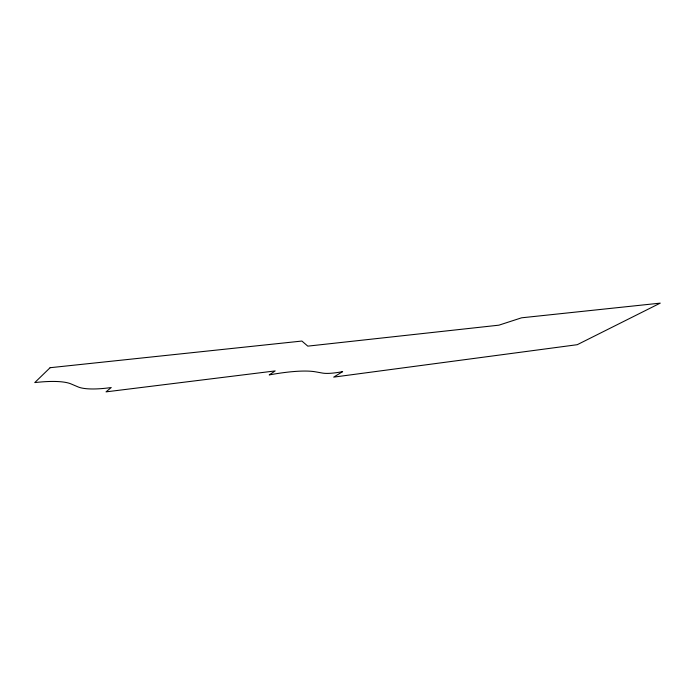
<?xml version="1.0" encoding="UTF-8"?>
<svg xmlns="http://www.w3.org/2000/svg" width="695" height="695" viewBox="0 0 695 695"><rect width="100%" height="100%" fill="white"/><g stroke="black" fill="none" stroke-linecap="round" stroke-linejoin="round"><path stroke-width="1.04" d="M50.11 367.707L34.75 382.597A62.437 14.969 -12.3 0 1 71.029 383.927L78.049 386.906A55.226 13.813 -13.6 0 0 111.226 387.541L106.031 391.867L275.168 370.921L269.217 374.918A85.867 17.662 -15.3 0 1 315.434 371.816L322.515 373.076A40.067 8.557 -16.6 0 0 342.644 371.634L333.687 377.124L577.25 344.694L660.25 303.133L521.597 317.806L498.914 325.173L307.807 346.136L301.891 341.054L50.11 367.707"/></g></svg>
